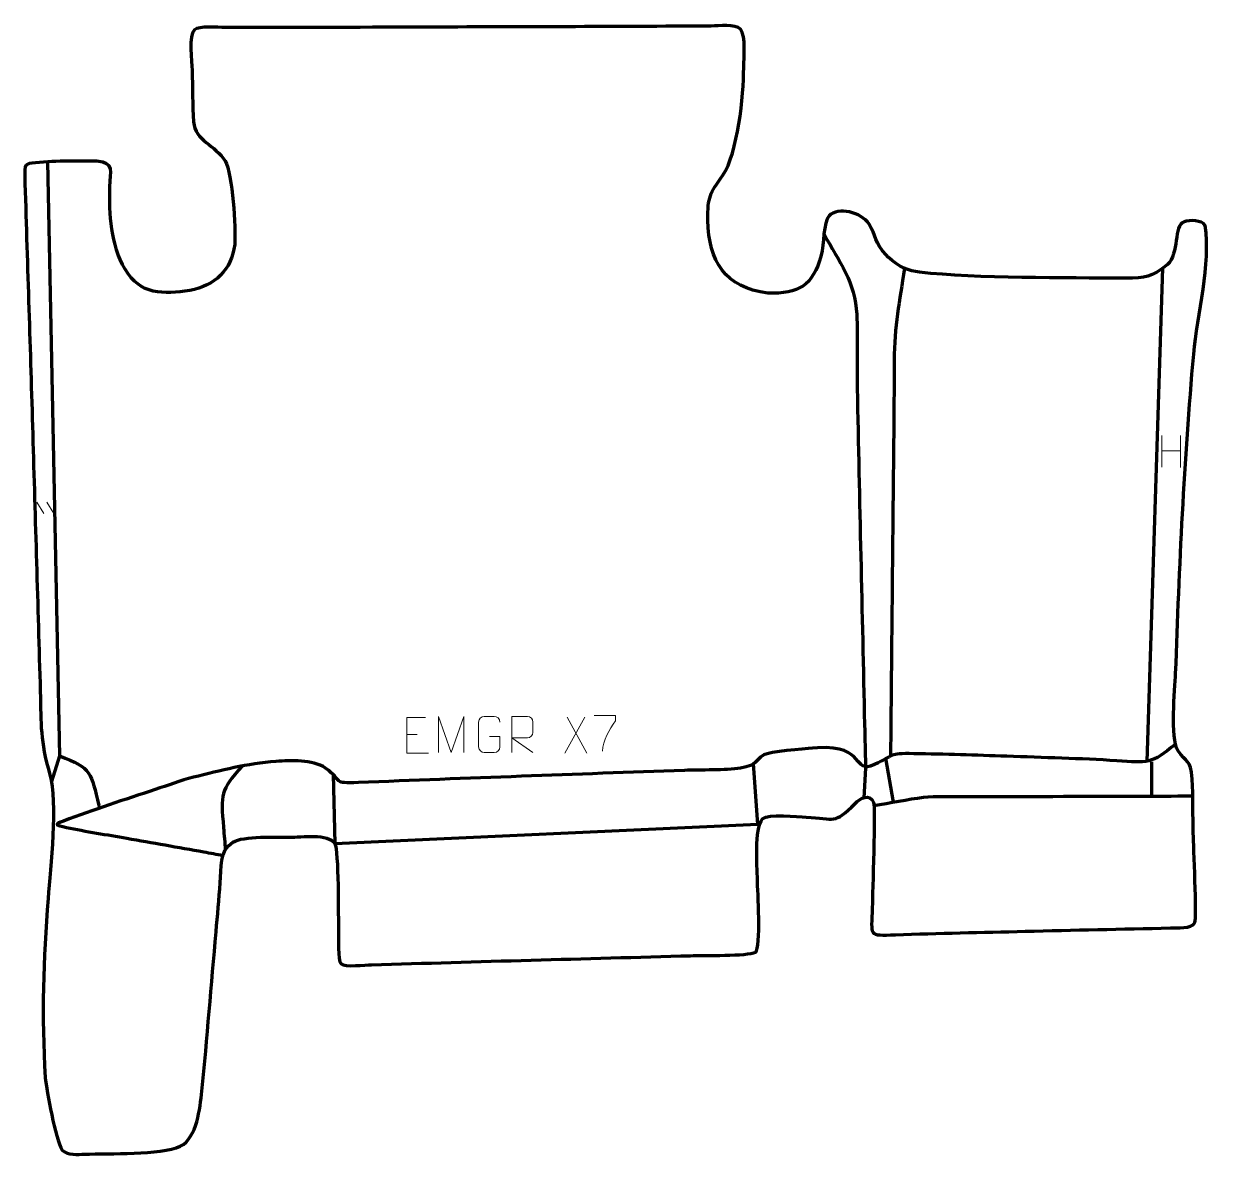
# Model space of a CAD drawing. Header units: millimetres. Extents: x -834 to -9, y 52 to 838.
import ezdxf

# ---------------------------------------------------------------- set-up
doc = ezdxf.new("R2010")
doc.units = ezdxf.units.MM
doc.header["$MEASUREMENT"] = 0
doc.layers.add('layer 2', color=7, linetype='Continuous')
doc.layers.add('layer 3', color=7, linetype='Continuous')

msp = doc.modelspace()

# ---------------------------------------------------------------- linework, layer by layer
at = {"layer": 'layer 2', "color": 142, "lineweight": 158}
for points, knots in [([(-817.1615, 742.4079), (-817.1615, 742.4079), (-808.8216, 329.6861), (-808.8216, 329.6861), (-808.8216, 329.6861), (-808.8216, 329.6861), (-814.3425, 312.0024), (-814.3425, 312.0024)], [0, 0, 0, 0, 0.33333333, 0.33333333, 0.33333333, 0.33333333, 1, 1, 1, 1]), ([(-277.7795, 691.9628), (-267.4177, 673.5081), (-256.055, 658.608), (-255.1185, 636.6211), (-255.1185, 636.6211), (-254.4005, 619.7632), (-255.1822, 602.2187), (-254.8305, 585.1267), (-254.8305, 585.1267), (-253.2285, 507.2689), (-251.4128, 429.4186), (-249.6937, 351.5636), (-249.6937, 351.5636), (-249.6937, 351.5636), (-249.5946, 347.0712), (-249.5946, 347.0712), (-249.5946, 347.0712), (-249.3963, 338.0865), (-249.198, 329.1018), (-248.9997, 320.1171)], [0, 0, 0, 0, 0.16666667, 0.16666667, 0.16666667, 0.16666667, 0.33333333, 0.33333333, 0.33333333, 0.33333333, 0.5, 0.5, 0.5, 0.5, 0.66666667, 0.66666667, 0.66666667, 0.66666667, 1, 1, 1, 1]), ([(-221.9314, 668.4794), (-225.4298, 645.5595), (-229.0786, 628.0532), (-229.1418, 604.4472), (-229.1418, 604.4472), (-229.2448, 565.9752), (-229.756, 527.4983), (-230.1251, 489.0277), (-230.1251, 489.0277), (-230.2204, 479.0413), (-230.3157, 469.0548), (-230.411, 459.0684), (-230.411, 459.0684), (-230.5063, 449.082), (-230.6016, 439.0955), (-230.6969, 429.1091), (-230.6969, 429.1091), (-231.0114, 396.1539), (-231.3258, 363.1986), (-231.6403, 330.2434)], [0, 0, 0, 0, 0.16666667, 0.16666667, 0.16666667, 0.16666667, 0.33333333, 0.33333333, 0.33333333, 0.33333333, 0.5, 0.5, 0.5, 0.5, 0.66666667, 0.66666667, 0.66666667, 0.66666667, 1, 1, 1, 1]), ([(-33.8178, 337.9982), (-50.5542, 323.837), (-52.9535, 325.0089), (-74.6063, 326.3782), (-74.6063, 326.3782), (-99.6455, 327.9617), (-125.7582, 328.5826), (-150.9117, 329.4839), (-150.9117, 329.4839), (-172.4263, 330.2548), (-193.9331, 330.9042), (-215.4587, 331.2829), (-215.4587, 331.2829), (-233.7461, 331.5843), (-228.1055, 330.561), (-242.7853, 323.773), (-242.7853, 323.773), (-258.5846, 316.4674), (-248.1216, 337.694), (-282.3439, 335.3285), (-282.3439, 335.3285), (-282.3439, 335.3285), (-285.8463, 335.0864), (-285.8463, 335.0864), (-285.8463, 335.0864), (-292.0764, 334.5263), (-315.6543, 332.7715), (-319.741, 330.4149), (-319.741, 330.4149), (-326.7306, 326.3843), (-323.2753, 323.454), (-335.8615, 321.3301), (-335.8615, 321.3301), (-346.4836, 319.5376), (-363.3977, 320.1434), (-374.8545, 319.727), (-374.8545, 319.727), (-450.3123, 316.9846), (-525.7696, 314.2399), (-601.2179, 311.2429), (-601.2179, 311.2429), (-619.7023, 310.5066), (-611.3285, 311.8581), (-623.9469, 321.2425), (-623.9469, 321.2425), (-633.4216, 327.3335), (-647.7884, 326.5674), (-658.6253, 325.8814), (-658.6253, 325.8814), (-678.3506, 324.4999), (-696.7096, 319.5079), (-715.8312, 314.8891), (-715.8312, 314.8891), (-724.7823, 312.727), (-733.6412, 309.2649), (-742.3948, 306.3481), (-742.3948, 306.3481), (-763.7144, 299.333), (-784.9817, 292.3627), (-806.0089, 284.4935), (-806.0089, 284.4935), (-812.6063, 282.0159), (-812.0871, 281.8861), (-803.8403, 280.0992), (-803.8403, 280.0992), (-790.5978, 277.23), (-775.6053, 274.9773), (-762.1047, 272.5887), (-762.1047, 272.5887), (-744.2577, 269.431), (-726.4051, 266.3107), (-708.5683, 263.0954), (-708.5683, 263.0954), (-704.1213, 262.2919), (-699.6745, 261.487), (-695.2279, 260.6811)], [0, 0, 0, 0, 0.05, 0.05, 0.05, 0.05, 0.1, 0.1, 0.1, 0.1, 0.15, 0.15, 0.15, 0.15, 0.2, 0.2, 0.2, 0.2, 0.25, 0.25, 0.25, 0.25, 0.3, 0.3, 0.3, 0.3, 0.35, 0.35, 0.35, 0.35, 0.4, 0.4, 0.4, 0.4, 0.45, 0.45, 0.45, 0.45, 0.5, 0.5, 0.5, 0.5, 0.55, 0.55, 0.55, 0.55, 0.6, 0.6, 0.6, 0.6, 0.65, 0.65, 0.65, 0.65, 0.7, 0.7, 0.7, 0.7, 0.75, 0.75, 0.75, 0.75, 0.8, 0.8, 0.8, 0.8, 0.85, 0.85, 0.85, 0.85, 0.9, 0.9, 0.9, 0.9, 1, 1, 1, 1]), ([(-808.8216, 329.6861), (-786.2123, 321.6644), (-787.0451, 317.6425), (-781.4377, 295.3731), (-781.4377, 295.3731), (-781.2624, 294.6836), (-781.0855, 293.9947), (-780.908, 293.3058)], [0, 0, 0, 0, 0.33333333, 0.33333333, 0.33333333, 0.33333333, 1, 1, 1, 1]), ([(-681.9608, 322.634), (-697.4322, 305.2276), (-696.7655, 303.6052), (-694.8775, 279.9012), (-694.8775, 279.9012), (-694.4684, 274.7643), (-693.9988, 269.6333), (-693.5926, 264.4952)], [0, 0, 0, 0, 0.33333333, 0.33333333, 0.33333333, 0.33333333, 1, 1, 1, 1]), ([(-618.8223, 316.848), (-618.8223, 316.848), (-617.6318, 268.8512), (-617.6318, 268.8512), (-617.6318, 268.8512), (-617.6318, 268.8512), (-323.9053, 282.3576), (-323.9053, 282.3576), (-323.9053, 282.3576), (-323.9053, 282.3576), (-326.8747, 324.2069), (-326.8747, 324.2069)], [0, 0, 0, 0, 0.25, 0.25, 0.25, 0.25, 0.5, 0.5, 0.5, 0.5, 1, 1, 1, 1]), ([(-243.1984, 295.2772), (-232.0847, 297.171), (-219.7626, 299.6561), (-208.7237, 301.0555), (-208.7237, 301.0555), (-201.0745, 302.0251), (-187.0966, 301.4648), (-178.8036, 301.4885), (-178.8036, 301.4885), (-138.916, 301.6025), (-99.0283, 301.7163), (-59.1407, 301.8301), (-59.1407, 301.8301), (-47.1744, 301.8642), (-35.2081, 301.8984), (-23.2418, 301.9325), (-23.2418, 301.9325), (-23.2418, 301.9325), (-21.746, 301.9368), (-21.746, 301.9368)], [0, 0, 0, 0, 0.16666667, 0.16666667, 0.16666667, 0.16666667, 0.33333333, 0.33333333, 0.33333333, 0.33333333, 0.5, 0.5, 0.5, 0.5, 0.66666667, 0.66666667, 0.66666667, 0.66666667, 1, 1, 1, 1])]:
    msp.add_open_spline(points, degree=3, knots=knots, dxfattribs=at)
for points in [[(-42.7192, 668.4769), (-42.7192, 668.4769), (-53.5931, 325.8186), (-53.5931, 325.8186)], [(-235.1276, 328.2092), (-235.1276, 328.2092), (-229.9019, 297.5429), (-229.9019, 297.5429)], [(-50.3925, 325.7171), (-50.3925, 325.7171), (-50.3244, 301.8552), (-50.3244, 301.8552)], [(-249.0242, 321.2251), (-249.0242, 321.2251), (-250.3024, 300.734), (-250.3024, 300.734)]]:
    msp.add_open_spline(points, degree=3, dxfattribs=at)
at = {"layer": 'layer 3', "color": 242, "lineweight": 158}
msp.add_open_spline([(-356.2011, 836.7602), (-350.8481, 836.7921), (-339.5649, 838.3766), (-335.8523, 834.6386), (-335.8523, 834.6386), (-331.7548, 829.2552), (-333.6339, 815.3044), (-333.642, 808.008), (-333.642, 808.008), (-333.6642, 788.1285), (-337.7597, 748.5117), (-348.1266, 733.1297), (-348.1266, 733.1297), (-357.2571, 719.9434), (-358.5476, 718.6959), (-358.5255, 701.8642), (-358.5255, 701.8642), (-357.8669, 673.1575), (-346.7459, 655.1609), (-316.8998, 651.1853), (-316.8998, 651.1853), (-295.4027, 650.7983), (-285.6853, 656.0298), (-279.7962, 677.5991), (-279.7962, 677.5991), (-277.7943, 684.9309), (-278.4826, 700.4695), (-274.3842, 704.8785), (-274.3842, 704.8785), (-268.1839, 711.5489), (-251.8587, 707.4955), (-246.5756, 699.2195), (-246.5756, 699.2195), (-241.71, 691.5975), (-242.7505, 686.0573), (-234.6846, 677.7277), (-234.6846, 677.7277), (-234.6846, 677.7277), (-233.2768, 676.2739), (-233.2768, 676.2739), (-233.2768, 676.2739), (-225.6177, 669.106), (-218.8193, 666.5677), (-211.5852, 665.768), (-211.5852, 665.768), (-171.1516, 661.2988), (-110.0306, 661.8997), (-68.5156, 661.6466), (-68.5156, 661.6466), (-54.3245, 661.596), (-50.7801, 662.0809), (-39.3778, 671.0111), (-39.3778, 671.0111), (-31.1211, 678.9635), (-35.1513, 698.1722), (-27.8405, 700.8222), (-27.8405, 700.8222), (-24.2669, 702.1175), (-15.24, 702.1316), (-13.2107, 698.216), (-13.2107, 698.216), (-8.9289, 671.6361), (-18.6569, 636.451), (-21.1285, 608.7914), (-21.1285, 608.7914), (-27.5932, 534.7541), (-31.1479, 461.3456), (-33.6408, 387.0968), (-33.6408, 387.0968), (-34.1382, 375.7184), (-37.5546, 342.0987), (-32.1341, 333.5226), (-32.1341, 333.5226), (-26.3623, 324.3907), (-23.0676, 328.4789), (-22.1792, 313.6284), (-22.1792, 313.6284), (-21.4588, 301.5848), (-21.7315, 287.9774), (-21.4178, 275.6811), (-21.4178, 275.6811), (-21.1917, 267.61), (-18.8612, 217.0485), (-20.3473, 213.9682), (-20.3473, 213.9682), (-22.5602, 209.3816), (-32.593, 210.3617), (-37.3425, 210.2515), (-37.3425, 210.2515), (-70.9705, 209.4715), (-104.5825, 208.7602), (-138.2145, 207.8898), (-138.2145, 207.8898), (-168.1178, 207.1158), (-198.3383, 206.6364), (-228.1945, 205.5396), (-228.1945, 205.5396), (-247.9183, 204.8151), (-244.7506, 204.1529), (-244.3307, 224.6405), (-244.3307, 224.6405), (-244.1326, 233.8275), (-242.2139, 294.2526), (-243.4607, 297.4305), (-243.4607, 297.4305), (-246.0887, 304.129), (-252.6831, 300.3698), (-256.2838, 296.7468), (-256.2838, 296.7468), (-271.0547, 281.9412), (-270.173, 286.1083), (-290.2977, 287.2061), (-290.2977, 287.2061), (-296.0508, 287.5199), (-316.6059, 289.6042), (-320.4721, 286.0746), (-320.4721, 286.0746), (-326.3908, 278.1436), (-324.2015, 254.2349), (-324.1005, 243.6096), (-324.1005, 243.6096), (-323.8806, 236.398), (-321.5662, 196.6185), (-325.3148, 193.4021), (-325.3148, 193.4021), (-331.3505, 190.6136), (-361.2229, 191.2398), (-370.467, 190.9761), (-370.467, 190.9761), (-444.3275, 188.8689), (-518.2459, 186.9266), (-592.0944, 184.6093), (-592.0944, 184.6093), (-596.1233, 184.4829), (-610.7042, 182.961), (-613.2443, 185.3429), (-613.2443, 185.3429), (-615.6642, 187.6121), (-615.0087, 203.7853), (-615.1019, 207.8783), (-615.1019, 207.8783), (-615.1983, 217.0677), (-614.8361, 264.0674), (-617.6318, 268.8512), (-617.6318, 268.8512), (-621.9459, 276.2329), (-640.8717, 273.1735), (-648.9053, 273.2267), (-648.9053, 273.2267), (-657.8063, 273.2856), (-681.248, 274.2208), (-688.335, 269.8736), (-688.335, 269.8736), (-697.9422, 263.9806), (-696.272, 251.83), (-697.1431, 241.653), (-697.1431, 241.653), (-698.1144, 230.3046), (-699.0331, 218.952), (-700.0137, 207.6043), (-700.0137, 207.6043), (-703.2878, 170.6907), (-706.3229, 133.748), (-709.827, 96.8561), (-709.827, 96.8561), (-711.4868, 84.7339), (-712.8507, 64.9195), (-724.9269, 58.5408), (-724.9269, 58.5408), (-738.9113, 52.3483), (-774.3002, 53.7756), (-791.219, 53.0742), (-791.219, 53.0742), (-796.1464, 52.87), (-803.057, 52.3245), (-807.0049, 55.7898), (-807.0049, 55.7898), (-811.3897, 64.2416), (-817.9006, 96.1232), (-818.672, 106.3965), (-818.672, 106.3965), (-821.2393, 149.5412), (-820.0749, 187.8145), (-816.6805, 230.806), (-816.6805, 230.806), (-814.9277, 252.5684), (-809.8937, 297.2707), (-815.5318, 316.8844), (-815.5318, 316.8844), (-822.382, 340.7148), (-821.5067, 350.7663), (-822.1589, 374.7821), (-822.1589, 374.7821), (-823.8826, 434.2907), (-825.634, 493.7983), (-827.3907, 553.3059), (-827.3907, 553.3059), (-829.0849, 611.2905), (-831.0418, 669.2673), (-832.7518, 727.2515), (-832.7518, 727.2515), (-833.1133, 739.5096), (-833.6138, 740.7751), (-828.087, 741.5034), (-828.087, 741.5034), (-813.6973, 743.1785), (-797.3129, 743.1015), (-782.763, 742.8865), (-782.763, 742.8865), (-770.3067, 741.3378), (-773.4049, 736.4402), (-773.7564, 725.1849), (-773.7564, 725.1849), (-774.3647, 705.7065), (-773.207, 685.1837), (-763.2224, 667.8704), (-763.2224, 667.8704), (-752.8506, 649.8858), (-736.5333, 650.305), (-718.2639, 653.097), (-718.2639, 653.097), (-700.8713, 656.3433), (-689.1969, 667.4131), (-687.1364, 685.0662), (-687.1364, 685.0662), (-686.2668, 696.3735), (-688.6231, 734.0175), (-693.7724, 743.1577), (-693.7724, 743.1577), (-700.5997, 754.0068), (-714.5482, 757.1223), (-715.6764, 770.2241), (-715.6764, 770.2241), (-716.5593, 781.7631), (-716.1461, 794.187), (-716.7217, 806.0431), (-716.7217, 806.0431), (-717.0177, 812.1404), (-719.3381, 830.1983), (-715.0757, 834.1719), (-715.0757, 834.1719), (-711.9905, 837.0481), (-698.4545, 835.764), (-693.9915, 835.7376), (-693.9915, 835.7376), (-648.5287, 835.4689), (-602.7253, 835.952), (-557.2229, 836.0508), (-557.2229, 836.0508), (-490.2151, 836.1962), (-423.2079, 836.3627), (-356.2011, 836.7602)], degree=3, knots=[0, 0, 0, 0, 0.015625, 0.015625, 0.015625, 0.015625, 0.03125, 0.03125, 0.03125, 0.03125, 0.046875, 0.046875, 0.046875, 0.046875, 0.0625, 0.0625, 0.0625, 0.0625, 0.078125, 0.078125, 0.078125, 0.078125, 0.09375, 0.09375, 0.09375, 0.09375, 0.109375, 0.109375, 0.109375, 0.109375, 0.125, 0.125, 0.125, 0.125, 0.140625, 0.140625, 0.140625, 0.140625, 0.15625, 0.15625, 0.15625, 0.15625, 0.171875, 0.171875, 0.171875, 0.171875, 0.1875, 0.1875, 0.1875, 0.1875, 0.203125, 0.203125, 0.203125, 0.203125, 0.21875, 0.21875, 0.21875, 0.21875, 0.234375, 0.234375, 0.234375, 0.234375, 0.25, 0.25, 0.25, 0.25, 0.265625, 0.265625, 0.265625, 0.265625, 0.28125, 0.28125, 0.28125, 0.28125, 0.296875, 0.296875, 0.296875, 0.296875, 0.3125, 0.3125, 0.3125, 0.3125, 0.328125, 0.328125, 0.328125, 0.328125, 0.34375, 0.34375, 0.34375, 0.34375, 0.359375, 0.359375, 0.359375, 0.359375, 0.375, 0.375, 0.375, 0.375, 0.390625, 0.390625, 0.390625, 0.390625, 0.40625, 0.40625, 0.40625, 0.40625, 0.421875, 0.421875, 0.421875, 0.421875, 0.4375, 0.4375, 0.4375, 0.4375, 0.453125, 0.453125, 0.453125, 0.453125, 0.46875, 0.46875, 0.46875, 0.46875, 0.484375, 0.484375, 0.484375, 0.484375, 0.5, 0.5, 0.5, 0.5, 0.515625, 0.515625, 0.515625, 0.515625, 0.53125, 0.53125, 0.53125, 0.53125, 0.546875, 0.546875, 0.546875, 0.546875, 0.5625, 0.5625, 0.5625, 0.5625, 0.578125, 0.578125, 0.578125, 0.578125, 0.59375, 0.59375, 0.59375, 0.59375, 0.609375, 0.609375, 0.609375, 0.609375, 0.625, 0.625, 0.625, 0.625, 0.640625, 0.640625, 0.640625, 0.640625, 0.65625, 0.65625, 0.65625, 0.65625, 0.671875, 0.671875, 0.671875, 0.671875, 0.6875, 0.6875, 0.6875, 0.6875, 0.703125, 0.703125, 0.703125, 0.703125, 0.71875, 0.71875, 0.71875, 0.71875, 0.734375, 0.734375, 0.734375, 0.734375, 0.75, 0.75, 0.75, 0.75, 0.765625, 0.765625, 0.765625, 0.765625, 0.78125, 0.78125, 0.78125, 0.78125, 0.796875, 0.796875, 0.796875, 0.796875, 0.8125, 0.8125, 0.8125, 0.8125, 0.828125, 0.828125, 0.828125, 0.828125, 0.84375, 0.84375, 0.84375, 0.84375, 0.859375, 0.859375, 0.859375, 0.859375, 0.875, 0.875, 0.875, 0.875, 0.890625, 0.890625, 0.890625, 0.890625, 0.90625, 0.90625, 0.90625, 0.90625, 0.921875, 0.921875, 0.921875, 0.921875, 0.9375, 0.9375, 0.9375, 0.9375, 0.953125, 0.953125, 0.953125, 0.953125, 0.96875, 0.96875, 0.96875, 0.96875, 1, 1, 1, 1], dxfattribs=at)
at = {"layer": 'layer 3', "color": 250, "lineweight": 9}
for points in [[(-43.308, 552.4347), (-43.308, 552.4347), (-43.308, 530.242), (-43.308, 530.242)], [(-30.1923, 552.4347), (-30.1923, 552.4347), (-30.1923, 530.0844), (-30.1923, 530.0844)], [(-43.2905, 541.7923), (-43.2905, 541.7923), (-30.1923, 541.7923), (-30.1923, 541.7923)], [(-824.4296, 506.0806), (-824.4296, 506.0806), (-819.64, 498.1223), (-819.64, 498.1223)], [(-817.5615, 506.0806), (-817.5615, 506.0806), (-812.7719, 498.1223), (-812.7719, 498.1223)], [(-444.0316, 356.5854), (-444.0316, 356.5854), (-457.7722, 331.6896), (-457.7722, 331.6896)], [(-456.3176, 356.5854), (-456.3176, 356.5854), (-442.577, 331.6319), (-442.577, 331.6319)], [(-567.4918, 344.6323), (-567.4918, 344.6323), (-560.3237, 344.6323), (-560.3237, 344.6323)]]:
    msp.add_open_spline(points, degree=3, dxfattribs=at)
for points, knots in [([(-554.6179, 356.512), (-554.6179, 356.512), (-567.4918, 356.512), (-567.4918, 356.512), (-567.4918, 356.512), (-567.4918, 356.512), (-567.4918, 331.5584), (-567.4918, 331.5584), (-567.4918, 331.5584), (-567.4918, 331.5584), (-552.626, 331.5584), (-552.626, 331.5584)], [0, 0, 0, 0, 0.25, 0.25, 0.25, 0.25, 0.5, 0.5, 0.5, 0.5, 1, 1, 1, 1]), ([(-545.6288, 332.1536), (-545.6288, 332.1536), (-545.6288, 357.1115), (-545.6288, 357.1115), (-545.6288, 357.1115), (-545.6288, 357.1115), (-536.7037, 332.1536), (-536.7037, 332.1536), (-536.7037, 332.1536), (-536.7037, 332.1536), (-527.9438, 357.111), (-527.9438, 357.111), (-527.9438, 357.111), (-527.9438, 357.111), (-527.9438, 332.1536), (-527.9438, 332.1536)], [0, 0, 0, 0, 0.2, 0.2, 0.2, 0.2, 0.4, 0.4, 0.4, 0.4, 0.6, 0.6, 0.6, 0.6, 1, 1, 1, 1]), ([(-510.0688, 343.1413), (-510.0688, 343.1413), (-502.9007, 343.1413), (-502.9007, 343.1413), (-502.9007, 343.1413), (-502.9007, 343.1413), (-502.9007, 335.9732), (-502.9007, 335.9732), (-502.9007, 335.9732), (-503.0404, 333.6498), (-504.7176, 332.1702), (-506.8654, 332.1594), (-506.8654, 332.1594), (-509.1972, 332.1598), (-511.5292, 332.1598), (-513.8607, 332.1594), (-513.8607, 332.1594), (-515.7856, 332.054), (-517.7578, 333.9385), (-517.7466, 335.9558), (-517.7466, 335.9558), (-517.7462, 341.7259), (-517.7462, 347.4956), (-517.7466, 353.2649), (-517.7466, 353.2649), (-517.7424, 355.403), (-515.9956, 357.1222), (-513.8433, 357.1088), (-513.8433, 357.1088), (-511.5176, 357.1088), (-509.1915, 357.1088), (-506.8654, 357.1088), (-506.8654, 357.1088), (-504.9187, 357.1442), (-502.9273, 355.6527), (-502.9007, 353.215)], [0, 0, 0, 0, 0.1, 0.1, 0.1, 0.1, 0.2, 0.2, 0.2, 0.2, 0.3, 0.3, 0.3, 0.3, 0.4, 0.4, 0.4, 0.4, 0.5, 0.5, 0.5, 0.5, 0.6, 0.6, 0.6, 0.6, 0.7, 0.7, 0.7, 0.7, 0.8, 0.8, 0.8, 0.8, 1, 1, 1, 1]), ([(-494.6557, 332.1556), (-494.6557, 332.1556), (-494.6557, 357.1091), (-494.6557, 357.1091), (-494.6557, 357.1091), (-491.0609, 357.1091), (-487.4654, 357.1091), (-483.8702, 357.1091), (-483.8702, 357.1091), (-481.5449, 357.0714), (-479.9876, 355.5814), (-479.9917, 353.215), (-479.9917, 353.215), (-479.9921, 351.1795), (-479.9921, 348.1201), (-479.9917, 346.0841), (-479.9917, 346.0841), (-479.9982, 344.2086), (-481.8105, 342.2668), (-483.82, 342.2477), (-483.82, 342.2477), (-483.82, 342.2477), (-494.6557, 342.2477), (-494.6557, 342.2477), (-494.6557, 342.2477), (-494.6557, 342.2477), (-480.001, 332.1556), (-480.001, 332.1556)], [0, 0, 0, 0, 0.125, 0.125, 0.125, 0.125, 0.25, 0.25, 0.25, 0.25, 0.375, 0.375, 0.375, 0.375, 0.5, 0.5, 0.5, 0.5, 0.625, 0.625, 0.625, 0.625, 0.75, 0.75, 0.75, 0.75, 1, 1, 1, 1]), ([(-437.5899, 357.9216), (-437.5899, 357.9216), (-422.7738, 357.9216), (-422.7738, 357.9216), (-422.7738, 357.9216), (-422.7741, 356.672), (-422.7741, 355.4224), (-422.7738, 354.1726), (-422.7738, 354.1726), (-426.7682, 348.1755), (-431.6834, 340.3419), (-431.6834, 332.9631)], [0, 0, 0, 0, 0.25, 0.25, 0.25, 0.25, 0.5, 0.5, 0.5, 0.5, 1, 1, 1, 1])]:
    msp.add_open_spline(points, degree=3, knots=knots, dxfattribs=at)

doc.saveas('drawing.dxf')
